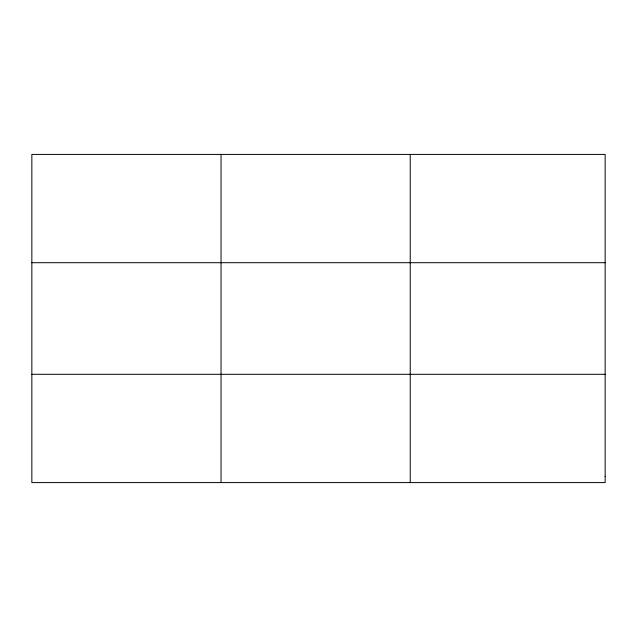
<?xml version="1.0" encoding="UTF-8"?>
<svg xmlns="http://www.w3.org/2000/svg" width="637" height="637" viewBox="0 0 637 637"><rect width="100%" height="100%" fill="white"/><g stroke="black" fill="none" stroke-linecap="round" stroke-linejoin="round"><path stroke-width="0.96" d="M221.039 482.591L221.039 154.409M410.228 482.591L410.228 154.409M31.85 262.707L605.15 262.707M31.85 374.293L605.15 374.293M605.15 476.572L605.15 482.591L31.85 482.591L31.85 154.409L605.15 154.409L605.15 476.572"/></g></svg>
